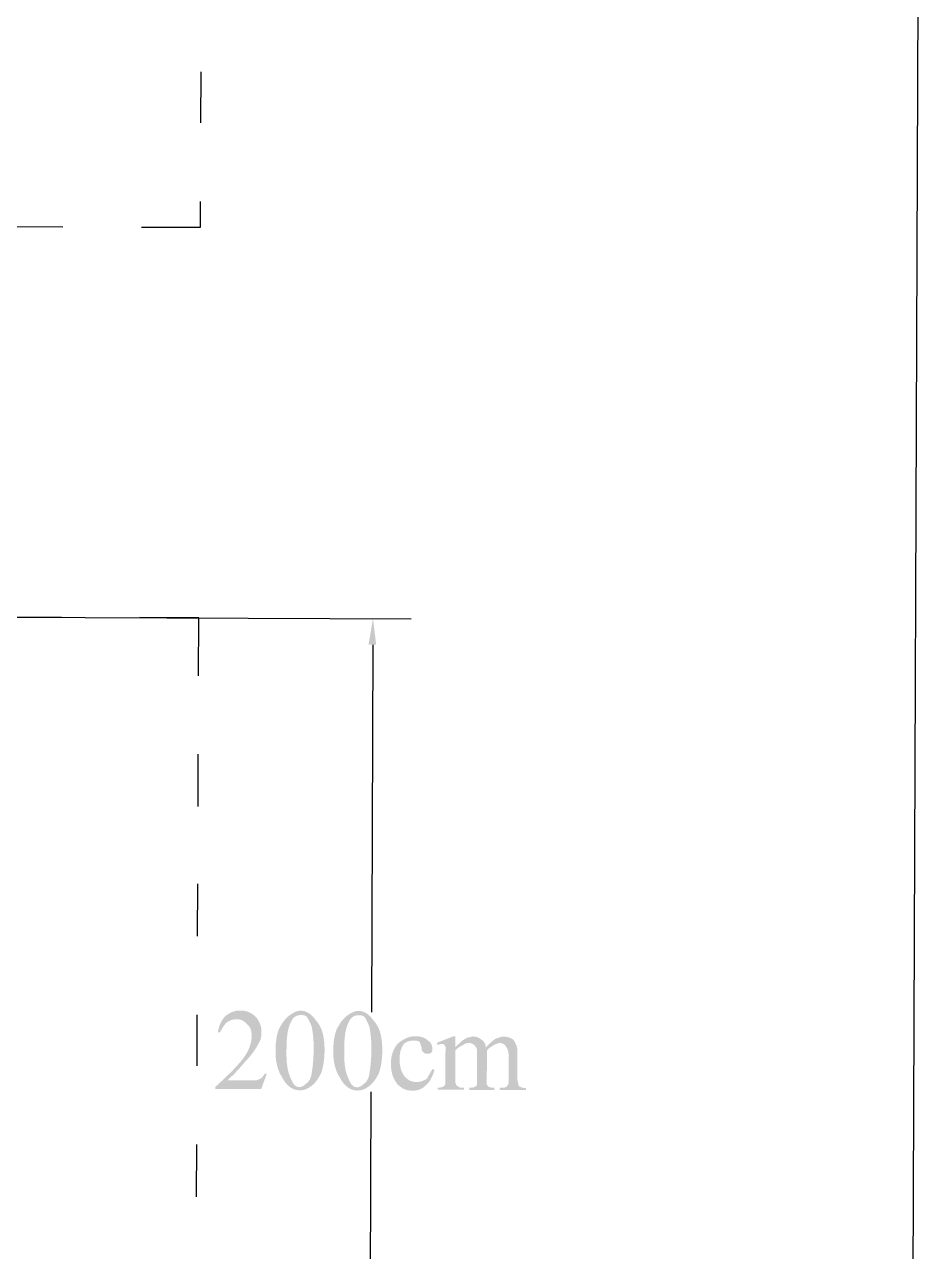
# Model space of a CAD drawing. Header units: millimetres. Extents: x -125 to 146, y -26 to 163.
# Drawn here: x 54.56 to 89.62, y 29.93 to 77.65 of the extents above; entities that cross this region are included whole.
import ezdxf

# ---------------------------------------------------------------- set-up
doc = ezdxf.new("R2010")
doc.units = ezdxf.units.MM
doc.header["$MEASUREMENT"] = 0
doc.layers.get('0').update_dxf_attribs({"color": 255, "linetype": 'CONTINUOUS'})

msp = doc.modelspace()

# ---------------------------------------------------------------- hatches: boundary and pattern name
at = {"true_color": 0x000007}
for points in [[(67.951, 53.531), (68.247, 53.53), (68.124, 54.549)], [(63.989, 36.839), (63.775, 36.245), (61.995, 36.252), (61.995, 36.336), (62.058, 36.394), (62.12, 36.451), (62.181, 36.507), (62.24, 36.562), (62.298, 36.616), (62.354, 36.67), (62.409, 36.722), (62.462, 36.774), (62.514, 36.824), (62.565, 36.874), (62.614, 36.923), (62.661, 36.971), (62.707, 37.018), (62.751, 37.064), (62.794, 37.11), (62.835, 37.154), (62.874, 37.198), (62.912, 37.24), (62.948, 37.282), (62.982, 37.323), (63.015, 37.363), (63.046, 37.402), (63.075, 37.44), (63.102, 37.478), (63.128, 37.515), (63.153, 37.552), (63.176, 37.589), (63.198, 37.625), (63.219, 37.662), (63.239, 37.699), (63.257, 37.735), (63.274, 37.771), (63.29, 37.807), (63.305, 37.842), (63.319, 37.877), (63.332, 37.912), (63.343, 37.946), (63.353, 37.98), (63.363, 38.014), (63.371, 38.046), (63.378, 38.078), (63.385, 38.11), (63.39, 38.141), (63.394, 38.171), (63.397, 38.2), (63.4, 38.229), (63.401, 38.257), (63.402, 38.284), (63.402, 38.31), (63.401, 38.336), (63.4, 38.361), (63.398, 38.386), (63.396, 38.41), (63.394, 38.434), (63.39, 38.457), (63.387, 38.48), (63.382, 38.502), (63.377, 38.523), (63.372, 38.544), (63.366, 38.564), (63.359, 38.584), (63.351, 38.603), (63.343, 38.621), (63.334, 38.638), (63.324, 38.655), (63.314, 38.671), (63.303, 38.686), (63.291, 38.701), (63.278, 38.714), (63.264, 38.727), (63.249, 38.739), (63.234, 38.75), (63.223, 38.766), (63.211, 38.781), (63.199, 38.796), (63.186, 38.81), (63.172, 38.824), (63.157, 38.837), (63.142, 38.85), (63.126, 38.862), (63.11, 38.873), (63.094, 38.884), (63.077, 38.894), (63.06, 38.904), (63.043, 38.913), (63.025, 38.921), (63.008, 38.929), (62.99, 38.936), (62.973, 38.942), (62.955, 38.947), (62.938, 38.952), (62.92, 38.956), (62.903, 38.959), (62.886, 38.961), (62.87, 38.963), (62.854, 38.963), (62.833, 38.963), (62.812, 38.962), (62.792, 38.961), (62.773, 38.96), (62.753, 38.958), (62.734, 38.956), (62.715, 38.953), (62.697, 38.949), (62.679, 38.946), (62.661, 38.942), (62.644, 38.937), (62.626, 38.932), (62.609, 38.927), (62.592, 38.921), (62.575, 38.914), (62.559, 38.908), (62.542, 38.9), (62.526, 38.893), (62.51, 38.885), (62.494, 38.876), (62.478, 38.867), (62.462, 38.858), (62.446, 38.848), (62.43, 38.838), (62.419, 38.827), (62.409, 38.816), (62.398, 38.804), (62.388, 38.792), (62.377, 38.779), (62.366, 38.766), (62.356, 38.753), (62.345, 38.739), (62.334, 38.725), (62.324, 38.71), (62.313, 38.695), (62.302, 38.679), (62.292, 38.663), (62.281, 38.647), (62.271, 38.63), (62.26, 38.612), (62.249, 38.595), (62.239, 38.576), (62.228, 38.558), (62.217, 38.539), (62.207, 38.519), (62.196, 38.499), (62.185, 38.478), (62.175, 38.458), (62.087, 38.458), (62.093, 38.489), (62.099, 38.52), (62.106, 38.551), (62.113, 38.581), (62.121, 38.611), (62.129, 38.64), (62.138, 38.669), (62.147, 38.698), (62.157, 38.725), (62.167, 38.753), (62.179, 38.78), (62.191, 38.807), (62.203, 38.833), (62.216, 38.859), (62.23, 38.884), (62.245, 38.909), (62.26, 38.933), (62.276, 38.957), (62.293, 38.981), (62.31, 39.004), (62.329, 39.026), (62.348, 39.049), (62.368, 39.07), (62.389, 39.092), (62.41, 39.107), (62.431, 39.122), (62.452, 39.137), (62.474, 39.151), (62.495, 39.165), (62.517, 39.178), (62.538, 39.19), (62.56, 39.202), (62.582, 39.214), (62.604, 39.225), (62.626, 39.235), (62.649, 39.244), (62.671, 39.253), (62.694, 39.261), (62.717, 39.269), (62.741, 39.275), (62.764, 39.281), (62.788, 39.287), (62.813, 39.291), (62.837, 39.295), (62.862, 39.298), (62.888, 39.3), (62.914, 39.301), (62.94, 39.301), (62.971, 39.301), (63.002, 39.299), (63.033, 39.297), (63.063, 39.294), (63.093, 39.29), (63.122, 39.285), (63.151, 39.279), (63.18, 39.272), (63.208, 39.265), (63.235, 39.256), (63.262, 39.247), (63.289, 39.237), (63.315, 39.225), (63.341, 39.213), (63.366, 39.201), (63.391, 39.187), (63.415, 39.172), (63.439, 39.157), (63.463, 39.14), (63.486, 39.123), (63.509, 39.105), (63.531, 39.086), (63.553, 39.066), (63.574, 39.045), (63.589, 39.024), (63.605, 39.003), (63.619, 38.981), (63.633, 38.96), (63.647, 38.939), (63.66, 38.917), (63.673, 38.895), (63.685, 38.874), (63.696, 38.852), (63.707, 38.83), (63.717, 38.808), (63.726, 38.785), (63.735, 38.763), (63.743, 38.74), (63.751, 38.717), (63.758, 38.693), (63.764, 38.669), (63.769, 38.645), (63.773, 38.621), (63.777, 38.596), (63.78, 38.571), (63.782, 38.546), (63.783, 38.52), (63.783, 38.494), (63.783, 38.478), (63.783, 38.461), (63.783, 38.444), (63.783, 38.427), (63.782, 38.41), (63.782, 38.392), (63.781, 38.374), (63.78, 38.356), (63.778, 38.338), (63.777, 38.319), (63.775, 38.301), (63.772, 38.282), (63.769, 38.264), (63.766, 38.245), (63.762, 38.227), (63.757, 38.209), (63.752, 38.191), (63.747, 38.173), (63.74, 38.155), (63.733, 38.137), (63.725, 38.12), (63.717, 38.103), (63.707, 38.087), (63.697, 38.071), (63.681, 38.039), (63.664, 38.007), (63.647, 37.975), (63.63, 37.943), (63.611, 37.911), (63.593, 37.879), (63.573, 37.847), (63.554, 37.816), (63.533, 37.784), (63.512, 37.752), (63.491, 37.72), (63.468, 37.688), (63.445, 37.657), (63.422, 37.625), (63.397, 37.593), (63.372, 37.562), (63.347, 37.53), (63.32, 37.498), (63.293, 37.467), (63.265, 37.435), (63.236, 37.403), (63.206, 37.372), (63.176, 37.34), (63.144, 37.308), (63.102, 37.257), (63.061, 37.207), (63.021, 37.16), (62.981, 37.114), (62.943, 37.071), (62.906, 37.03), (62.87, 36.991), (62.835, 36.954), (62.802, 36.918), (62.769, 36.885), (62.738, 36.853), (62.708, 36.823), (62.68, 36.795), (62.653, 36.769), (62.627, 36.744), (62.603, 36.721), (62.58, 36.699), (62.558, 36.679), (62.539, 36.661), (62.52, 36.644), (62.504, 36.629), (62.489, 36.615), (62.476, 36.602), (62.464, 36.591), (63.268, 36.588), (63.284, 36.588), (63.3, 36.588), (63.316, 36.588), (63.332, 36.588), (63.347, 36.588), (63.362, 36.588), (63.377, 36.588), (63.392, 36.588), (63.407, 36.588), (63.421, 36.588), (63.435, 36.588), (63.448, 36.587), (63.461, 36.587), (63.474, 36.587), (63.486, 36.587), (63.497, 36.587), (63.508, 36.587), (63.518, 36.587), (63.528, 36.587), (63.537, 36.587), (63.545, 36.587), (63.552, 36.587), (63.559, 36.587), (63.565, 36.587), (63.575, 36.587), (63.585, 36.588), (63.595, 36.589), (63.604, 36.59), (63.613, 36.592), (63.622, 36.594), (63.63, 36.597), (63.638, 36.599), (63.647, 36.602), (63.655, 36.606), (63.663, 36.609), (63.671, 36.613), (63.679, 36.617), (63.687, 36.621), (63.695, 36.626), (63.703, 36.63), (63.711, 36.635), (63.72, 36.64), (63.728, 36.645), (63.737, 36.65), (63.747, 36.655), (63.756, 36.66), (63.766, 36.666), (63.777, 36.671), (63.782, 36.676), (63.787, 36.682), (63.793, 36.687), (63.798, 36.692), (63.803, 36.698), (63.809, 36.703), (63.814, 36.709), (63.819, 36.715), (63.825, 36.721), (63.83, 36.727), (63.835, 36.733), (63.84, 36.739), (63.846, 36.746), (63.851, 36.753), (63.856, 36.76), (63.862, 36.768), (63.867, 36.776), (63.872, 36.784), (63.878, 36.792), (63.883, 36.801), (63.888, 36.81), (63.894, 36.82), (63.899, 36.829), (63.904, 36.84)], [(70.517, 36.985), (70.506, 36.953), (70.495, 36.922), (70.485, 36.891), (70.474, 36.86), (70.463, 36.831), (70.451, 36.801), (70.44, 36.773), (70.428, 36.745), (70.416, 36.717), (70.404, 36.691), (70.391, 36.664), (70.378, 36.639), (70.364, 36.614), (70.35, 36.59), (70.336, 36.567), (70.321, 36.544), (70.305, 36.522), (70.289, 36.501), (70.272, 36.48), (70.254, 36.461), (70.236, 36.442), (70.217, 36.424), (70.197, 36.407), (70.176, 36.391), (70.155, 36.37), (70.133, 36.351), (70.112, 36.333), (70.091, 36.316), (70.07, 36.301), (70.048, 36.287), (70.027, 36.273), (70.006, 36.261), (69.984, 36.25), (69.963, 36.24), (69.941, 36.231), (69.92, 36.222), (69.899, 36.215), (69.877, 36.208), (69.856, 36.202), (69.835, 36.197), (69.813, 36.193), (69.792, 36.19), (69.771, 36.187), (69.749, 36.184), (69.728, 36.183), (69.707, 36.182), (69.686, 36.181), (69.665, 36.181), (69.633, 36.181), (69.603, 36.183), (69.573, 36.185), (69.544, 36.188), (69.516, 36.192), (69.489, 36.197), (69.462, 36.203), (69.436, 36.21), (69.41, 36.218), (69.385, 36.226), (69.361, 36.235), (69.337, 36.246), (69.313, 36.257), (69.29, 36.269), (69.267, 36.282), (69.245, 36.295), (69.223, 36.31), (69.201, 36.325), (69.179, 36.342), (69.158, 36.359), (69.136, 36.377), (69.115, 36.396), (69.094, 36.416), (69.073, 36.437), (69.052, 36.464), (69.032, 36.491), (69.014, 36.519), (68.996, 36.547), (68.979, 36.576), (68.962, 36.605), (68.947, 36.635), (68.933, 36.666), (68.919, 36.697), (68.906, 36.728), (68.895, 36.761), (68.884, 36.794), (68.874, 36.827), (68.865, 36.861), (68.856, 36.896), (68.849, 36.932), (68.842, 36.969), (68.837, 37.006), (68.832, 37.044), (68.828, 37.082), (68.825, 37.122), (68.823, 37.162), (68.822, 37.203), (68.822, 37.245), (68.822, 37.282), (68.824, 37.318), (68.826, 37.354), (68.829, 37.39), (68.834, 37.425), (68.839, 37.459), (68.844, 37.493), (68.851, 37.527), (68.859, 37.56), (68.867, 37.593), (68.877, 37.626), (68.887, 37.657), (68.898, 37.689), (68.91, 37.72), (68.923, 37.751), (68.937, 37.781), (68.951, 37.81), (68.967, 37.84), (68.983, 37.869), (69.001, 37.897), (69.019, 37.925), (69.038, 37.952), (69.058, 37.979), (69.079, 38.006), (69.105, 38.027), (69.132, 38.047), (69.158, 38.067), (69.185, 38.086), (69.212, 38.105), (69.239, 38.123), (69.265, 38.141), (69.292, 38.157), (69.32, 38.173), (69.347, 38.189), (69.375, 38.203), (69.402, 38.216), (69.43, 38.229), (69.458, 38.241), (69.487, 38.252), (69.515, 38.262), (69.544, 38.27), (69.574, 38.278), (69.603, 38.285), (69.633, 38.29), (69.664, 38.294), (69.694, 38.297), (69.726, 38.299), (69.757, 38.3), (69.784, 38.3), (69.81, 38.299), (69.835, 38.297), (69.86, 38.296), (69.885, 38.293), (69.909, 38.291), (69.933, 38.287), (69.956, 38.283), (69.979, 38.279), (70.002, 38.274), (70.024, 38.268), (70.045, 38.262), (70.066, 38.255), (70.087, 38.247), (70.107, 38.239), (70.126, 38.229), (70.145, 38.22), (70.164, 38.209), (70.182, 38.198), (70.2, 38.185), (70.218, 38.173), (70.235, 38.159), (70.251, 38.144), (70.267, 38.129), (70.283, 38.118), (70.297, 38.106), (70.311, 38.095), (70.324, 38.083), (70.336, 38.07), (70.347, 38.058), (70.357, 38.044), (70.367, 38.031), (70.376, 38.017), (70.384, 38.003), (70.392, 37.989), (70.399, 37.975), (70.405, 37.96), (70.411, 37.945), (70.416, 37.93), (70.42, 37.915), (70.424, 37.899), (70.427, 37.884), (70.43, 37.868), (70.432, 37.853), (70.433, 37.837), (70.434, 37.821), (70.435, 37.805), (70.435, 37.789), (70.435, 37.784), (70.435, 37.779), (70.435, 37.773), (70.435, 37.768), (70.435, 37.763), (70.434, 37.758), (70.434, 37.752), (70.433, 37.747), (70.433, 37.742), (70.432, 37.736), (70.431, 37.731), (70.43, 37.726), (70.428, 37.721), (70.427, 37.715), (70.425, 37.71), (70.422, 37.705), (70.42, 37.699), (70.417, 37.694), (70.414, 37.689), (70.41, 37.684), (70.406, 37.678), (70.402, 37.673), (70.397, 37.668), (70.392, 37.662), (70.387, 37.657), (70.382, 37.653), (70.376, 37.649), (70.371, 37.645), (70.365, 37.641), (70.36, 37.638), (70.354, 37.635), (70.348, 37.633), (70.342, 37.631), (70.336, 37.629), (70.33, 37.627), (70.323, 37.626), (70.317, 37.625), (70.31, 37.624), (70.303, 37.623), (70.295, 37.622), (70.287, 37.622), (70.279, 37.621), (70.271, 37.621), (70.262, 37.621), (70.253, 37.621), (70.243, 37.621), (70.233, 37.621), (70.223, 37.621), (70.213, 37.621), (70.203, 37.622), (70.193, 37.623), (70.184, 37.624), (70.175, 37.626), (70.167, 37.628), (70.159, 37.631), (70.151, 37.634), (70.143, 37.637), (70.136, 37.64), (70.129, 37.644), (70.122, 37.648), (70.116, 37.652), (70.11, 37.656), (70.104, 37.66), (70.098, 37.665), (70.092, 37.67), (70.086, 37.675), (70.081, 37.68), (70.075, 37.685), (70.07, 37.69), (70.064, 37.695), (70.059, 37.701), (70.054, 37.706), (70.049, 37.711), (70.044, 37.717), (70.04, 37.722), (70.036, 37.727), (70.033, 37.733), (70.03, 37.739), (70.027, 37.744), (70.024, 37.75), (70.022, 37.756), (70.02, 37.762), (70.019, 37.768), (70.017, 37.775), (70.016, 37.782), (70.015, 37.789), (70.014, 37.796), (70.013, 37.803), (70.013, 37.811), (70.013, 37.819), (70.012, 37.828), (70.012, 37.837), (70.012, 37.846), (70.012, 37.855), (70.012, 37.865), (70.012, 37.876), (70.007, 37.886), (70.002, 37.897), (69.998, 37.907), (69.994, 37.918), (69.991, 37.928), (69.987, 37.938), (69.984, 37.949), (69.981, 37.959), (69.978, 37.969), (69.975, 37.978), (69.973, 37.988), (69.97, 37.997), (69.967, 38.007), (69.964, 38.015), (69.962, 38.024), (69.959, 38.033), (69.956, 38.041), (69.952, 38.048), (69.949, 38.056), (69.945, 38.063), (69.941, 38.07), (69.936, 38.076), (69.931, 38.082), (69.926, 38.088), (69.915, 38.093), (69.905, 38.097), (69.896, 38.102), (69.887, 38.106), (69.878, 38.109), (69.869, 38.112), (69.86, 38.115), (69.852, 38.118), (69.844, 38.12), (69.836, 38.122), (69.828, 38.124), (69.82, 38.125), (69.812, 38.126), (69.804, 38.127), (69.796, 38.128), (69.788, 38.129), (69.78, 38.129), (69.771, 38.13), (69.762, 38.13), (69.753, 38.13), (69.744, 38.13), (69.734, 38.131), (69.724, 38.131), (69.714, 38.131), (69.693, 38.131), (69.673, 38.13), (69.653, 38.129), (69.633, 38.127), (69.614, 38.126), (69.595, 38.123), (69.577, 38.12), (69.559, 38.117), (69.541, 38.113), (69.524, 38.109), (69.508, 38.105), (69.492, 38.1), (69.476, 38.094), (69.461, 38.088), (69.446, 38.082), (69.432, 38.075), (69.418, 38.068), (69.404, 38.06), (69.391, 38.052), (69.379, 38.044), (69.367, 38.035), (69.355, 38.025), (69.344, 38.015), (69.333, 38.005), (69.317, 37.984), (69.302, 37.963), (69.289, 37.942), (69.276, 37.92), (69.264, 37.899), (69.252, 37.877), (69.242, 37.855), (69.232, 37.833), (69.223, 37.811), (69.214, 37.788), (69.206, 37.765), (69.199, 37.741), (69.193, 37.717), (69.187, 37.692), (69.182, 37.667), (69.178, 37.642), (69.174, 37.616), (69.17, 37.589), (69.168, 37.561), (69.165, 37.533), (69.164, 37.504), (69.162, 37.475), (69.161, 37.444), (69.161, 37.413), (69.161, 37.381), (69.162, 37.35), (69.163, 37.32), (69.164, 37.29), (69.166, 37.26), (69.169, 37.23), (69.172, 37.201), (69.176, 37.173), (69.18, 37.145), (69.185, 37.117), (69.191, 37.09), (69.197, 37.063), (69.204, 37.037), (69.211, 37.011), (69.22, 36.986), (69.228, 36.96), (69.238, 36.936), (69.249, 36.912), (69.26, 36.888), (69.272, 36.864), (69.285, 36.841), (69.298, 36.819), (69.313, 36.797), (69.328, 36.775), (69.344, 36.754), (69.361, 36.734), (69.377, 36.715), (69.395, 36.697), (69.412, 36.68), (69.43, 36.663), (69.449, 36.648), (69.467, 36.633), (69.486, 36.619), (69.505, 36.607), (69.525, 36.595), (69.544, 36.583), (69.564, 36.573), (69.584, 36.564), (69.605, 36.555), (69.625, 36.548), (69.646, 36.541), (69.667, 36.535), (69.687, 36.53), (69.708, 36.526), (69.729, 36.523), (69.751, 36.521), (69.772, 36.52), (69.793, 36.519), (69.814, 36.519), (69.835, 36.52), (69.855, 36.521), (69.875, 36.522), (69.895, 36.524), (69.914, 36.527), (69.933, 36.529), (69.952, 36.533), (69.97, 36.536), (69.988, 36.54), (70.005, 36.545), (70.023, 36.55), (70.04, 36.555), (70.057, 36.561), (70.074, 36.568), (70.09, 36.574), (70.107, 36.582), (70.123, 36.589), (70.139, 36.597), (70.155, 36.606), (70.171, 36.615), (70.187, 36.624), (70.203, 36.634), (70.219, 36.644), (70.225, 36.655), (70.231, 36.666), (70.237, 36.678), (70.244, 36.69), (70.251, 36.703), (70.259, 36.716), (70.266, 36.729), (70.275, 36.743), (70.283, 36.757), (70.292, 36.772), (70.301, 36.788), (70.31, 36.803), (70.319, 36.819), (70.329, 36.836), (70.339, 36.853), (70.349, 36.871), (70.359, 36.889), (70.369, 36.907), (70.379, 36.926), (70.39, 36.945), (70.4, 36.965), (70.411, 36.985), (70.422, 37.006), (70.432, 37.027)], [(71.327, 37.871), (71.343, 37.886), (71.359, 37.901), (71.374, 37.916), (71.388, 37.93), (71.403, 37.944), (71.416, 37.958), (71.43, 37.971), (71.442, 37.983), (71.455, 37.995), (71.466, 38.007), (71.478, 38.018), (71.489, 38.029), (71.499, 38.039), (71.509, 38.049), (71.519, 38.059), (71.528, 38.068), (71.537, 38.076), (71.545, 38.084), (71.553, 38.092), (71.56, 38.099), (71.567, 38.106), (71.573, 38.112), (71.579, 38.118), (71.585, 38.124), (71.595, 38.129), (71.605, 38.134), (71.615, 38.14), (71.624, 38.145), (71.633, 38.15), (71.642, 38.155), (71.65, 38.161), (71.659, 38.166), (71.667, 38.171), (71.675, 38.176), (71.683, 38.182), (71.691, 38.187), (71.699, 38.192), (71.707, 38.197), (71.715, 38.203), (71.723, 38.208), (71.731, 38.213), (71.74, 38.218), (71.749, 38.224), (71.758, 38.229), (71.767, 38.234), (71.776, 38.239), (71.786, 38.245), (71.797, 38.25), (71.807, 38.25), (71.818, 38.251), (71.829, 38.252), (71.839, 38.253), (71.849, 38.255), (71.86, 38.256), (71.87, 38.258), (71.88, 38.261), (71.89, 38.263), (71.9, 38.266), (71.909, 38.268), (71.919, 38.271), (71.928, 38.273), (71.937, 38.276), (71.945, 38.278), (71.954, 38.281), (71.962, 38.283), (71.97, 38.285), (71.977, 38.287), (71.984, 38.288), (71.991, 38.29), (71.997, 38.291), (72.003, 38.291), (72.009, 38.292), (72.025, 38.291), (72.04, 38.291), (72.056, 38.289), (72.072, 38.288), (72.088, 38.286), (72.103, 38.283), (72.119, 38.28), (72.134, 38.277), (72.149, 38.273), (72.164, 38.269), (72.179, 38.264), (72.194, 38.259), (72.208, 38.254), (72.222, 38.248), (72.236, 38.241), (72.25, 38.234), (72.263, 38.227), (72.276, 38.219), (72.289, 38.211), (72.301, 38.202), (72.313, 38.193), (72.325, 38.184), (72.336, 38.174), (72.347, 38.163), (72.357, 38.157), (72.368, 38.151), (72.378, 38.143), (72.389, 38.135), (72.399, 38.126), (72.409, 38.117), (72.419, 38.106), (72.428, 38.096), (72.437, 38.084), (72.446, 38.072), (72.455, 38.059), (72.463, 38.046), (72.471, 38.033), (72.478, 38.019), (72.484, 38.005), (72.49, 37.99), (72.496, 37.975), (72.501, 37.96), (72.505, 37.945), (72.509, 37.929), (72.511, 37.914), (72.514, 37.898), (72.515, 37.882), (72.515, 37.866), (72.536, 37.887), (72.557, 37.908), (72.577, 37.928), (72.597, 37.947), (72.616, 37.966), (72.635, 37.984), (72.653, 38.002), (72.671, 38.019), (72.688, 38.036), (72.705, 38.052), (72.722, 38.068), (72.738, 38.082), (72.754, 38.097), (72.769, 38.11), (72.784, 38.123), (72.798, 38.135), (72.812, 38.146), (72.826, 38.157), (72.839, 38.167), (72.851, 38.176), (72.864, 38.184), (72.875, 38.191), (72.887, 38.198), (72.897, 38.204), (72.913, 38.209), (72.928, 38.214), (72.943, 38.219), (72.958, 38.224), (72.972, 38.229), (72.986, 38.234), (73, 38.239), (73.014, 38.244), (73.027, 38.248), (73.04, 38.253), (73.054, 38.257), (73.067, 38.261), (73.08, 38.265), (73.093, 38.269), (73.107, 38.272), (73.12, 38.275), (73.134, 38.278), (73.148, 38.28), (73.162, 38.282), (73.176, 38.284), (73.191, 38.285), (73.205, 38.286), (73.221, 38.287), (73.236, 38.287), (73.247, 38.287), (73.258, 38.286), (73.27, 38.285), (73.282, 38.283), (73.294, 38.282), (73.306, 38.279), (73.319, 38.277), (73.332, 38.274), (73.345, 38.271), (73.358, 38.268), (73.371, 38.264), (73.384, 38.26), (73.398, 38.256), (73.411, 38.252), (73.424, 38.247), (73.437, 38.242), (73.45, 38.238), (73.462, 38.233), (73.475, 38.227), (73.487, 38.222), (73.499, 38.217), (73.51, 38.212), (73.522, 38.207), (73.532, 38.201), (73.543, 38.195), (73.553, 38.189), (73.562, 38.182), (73.571, 38.173), (73.58, 38.165), (73.589, 38.155), (73.597, 38.145), (73.605, 38.135), (73.613, 38.124), (73.62, 38.113), (73.627, 38.102), (73.634, 38.09), (73.64, 38.078), (73.647, 38.065), (73.653, 38.053), (73.659, 38.041), (73.665, 38.028), (73.671, 38.016), (73.676, 38.004), (73.682, 37.992), (73.687, 37.98), (73.693, 37.969), (73.698, 37.957), (73.703, 37.947), (73.708, 37.936), (73.713, 37.924), (73.717, 37.911), (73.721, 37.897), (73.724, 37.883), (73.728, 37.868), (73.73, 37.852), (73.733, 37.836), (73.735, 37.819), (73.737, 37.802), (73.738, 37.784), (73.74, 37.765), (73.741, 37.746), (73.742, 37.727), (73.743, 37.707), (73.743, 37.687), (73.744, 37.667), (73.744, 37.647), (73.744, 37.626), (73.744, 37.605), (73.744, 37.584), (73.744, 37.563), (73.744, 37.542), (73.744, 37.52), (73.741, 36.674), (73.741, 36.658), (73.742, 36.643), (73.743, 36.628), (73.744, 36.614), (73.745, 36.6), (73.747, 36.586), (73.749, 36.573), (73.752, 36.561), (73.754, 36.549), (73.756, 36.537), (73.759, 36.526), (73.762, 36.515), (73.764, 36.505), (73.767, 36.495), (73.769, 36.485), (73.772, 36.476), (73.774, 36.468), (73.776, 36.459), (73.778, 36.452), (73.779, 36.444), (73.781, 36.437), (73.782, 36.431), (73.782, 36.425), (73.782, 36.42), (73.783, 36.414), (73.783, 36.409), (73.784, 36.404), (73.786, 36.399), (73.787, 36.394), (73.79, 36.389), (73.792, 36.384), (73.795, 36.379), (73.798, 36.374), (73.801, 36.37), (73.805, 36.365), (73.809, 36.361), (73.813, 36.357), (73.817, 36.354), (73.821, 36.35), (73.826, 36.347), (73.831, 36.345), (73.836, 36.342), (73.841, 36.34), (73.846, 36.338), (73.851, 36.337), (73.856, 36.336), (73.861, 36.335), (73.867, 36.335), (73.872, 36.33), (73.877, 36.325), (73.883, 36.321), (73.888, 36.317), (73.894, 36.313), (73.9, 36.31), (73.906, 36.307), (73.912, 36.305), (73.919, 36.302), (73.926, 36.3), (73.933, 36.299), (73.941, 36.297), (73.949, 36.296), (73.958, 36.295), (73.967, 36.294), (73.976, 36.293), (73.987, 36.293), (73.998, 36.292), (74.009, 36.292), (74.021, 36.292), (74.034, 36.292), (74.048, 36.292), (74.063, 36.292), (74.078, 36.292), (74.078, 36.207), (73.059, 36.211), (73.06, 36.295), (73.102, 36.295), (73.113, 36.295), (73.123, 36.295), (73.134, 36.295), (73.144, 36.295), (73.155, 36.295), (73.165, 36.296), (73.175, 36.296), (73.185, 36.296), (73.195, 36.297), (73.205, 36.298), (73.214, 36.299), (73.224, 36.3), (73.233, 36.301), (73.242, 36.303), (73.25, 36.305), (73.259, 36.307), (73.267, 36.31), (73.275, 36.312), (73.282, 36.315), (73.289, 36.319), (73.296, 36.323), (73.302, 36.327), (73.308, 36.332), (73.314, 36.337), (73.319, 36.342), (73.324, 36.346), (73.328, 36.351), (73.332, 36.355), (73.336, 36.359), (73.339, 36.362), (73.342, 36.366), (73.345, 36.37), (73.348, 36.373), (73.351, 36.377), (73.354, 36.38), (73.356, 36.384), (73.359, 36.388), (73.362, 36.393), (73.364, 36.397), (73.367, 36.402), (73.37, 36.408), (73.374, 36.414), (73.377, 36.42), (73.381, 36.428), (73.385, 36.435), (73.389, 36.444), (73.394, 36.453), (73.399, 36.463), (73.399, 36.464), (73.399, 36.465), (73.399, 36.467), (73.399, 36.47), (73.399, 36.474), (73.399, 36.479), (73.399, 36.484), (73.399, 36.49), (73.399, 36.497), (73.399, 36.504), (73.399, 36.513), (73.399, 36.522), (73.399, 36.531), (73.399, 36.541), (73.399, 36.552), (73.399, 36.564), (73.399, 36.576), (73.399, 36.588), (73.399, 36.602), (73.399, 36.615), (73.4, 36.629), (73.4, 36.644), (73.4, 36.659), (73.4, 36.675), (73.403, 37.522), (73.403, 37.543), (73.402, 37.563), (73.401, 37.583), (73.4, 37.603), (73.398, 37.622), (73.396, 37.641), (73.394, 37.659), (73.391, 37.676), (73.388, 37.693), (73.385, 37.709), (73.381, 37.725), (73.377, 37.74), (73.373, 37.754), (73.369, 37.768), (73.365, 37.781), (73.36, 37.794), (73.355, 37.805), (73.35, 37.816), (73.345, 37.826), (73.34, 37.835), (73.335, 37.843), (73.33, 37.851), (73.325, 37.858), (73.319, 37.863), (73.314, 37.874), (73.308, 37.884), (73.302, 37.895), (73.295, 37.905), (73.288, 37.916), (73.28, 37.926), (73.272, 37.935), (73.263, 37.945), (73.254, 37.954), (73.245, 37.963), (73.235, 37.972), (73.225, 37.98), (73.214, 37.988), (73.203, 37.995), (73.191, 38.002), (73.179, 38.008), (73.166, 38.014), (73.153, 38.019), (73.14, 38.023), (73.126, 38.027), (73.112, 38.03), (73.097, 38.032), (73.082, 38.033), (73.066, 38.034), (73.055, 38.033), (73.045, 38.033), (73.034, 38.032), (73.024, 38.03), (73.013, 38.029), (73.003, 38.027), (72.992, 38.024), (72.981, 38.021), (72.971, 38.018), (72.96, 38.015), (72.95, 38.011), (72.939, 38.008), (72.928, 38.004), (72.918, 37.999), (72.907, 37.995), (72.897, 37.99), (72.886, 37.986), (72.875, 37.981), (72.865, 37.976), (72.854, 37.971), (72.844, 37.966), (72.833, 37.96), (72.822, 37.955), (72.812, 37.95), (72.806, 37.945), (72.799, 37.939), (72.792, 37.934), (72.784, 37.928), (72.775, 37.923), (72.766, 37.917), (72.756, 37.911), (72.746, 37.905), (72.735, 37.898), (72.724, 37.891), (72.712, 37.884), (72.7, 37.876), (72.688, 37.868), (72.676, 37.859), (72.664, 37.85), (72.651, 37.841), (72.639, 37.83), (72.627, 37.82), (72.615, 37.808), (72.602, 37.796), (72.591, 37.783), (72.579, 37.769), (72.568, 37.755), (72.557, 37.739), (72.556, 37.61), (72.553, 36.678), (72.553, 36.657), (72.553, 36.638), (72.553, 36.619), (72.553, 36.601), (72.553, 36.583), (72.553, 36.567), (72.553, 36.552), (72.553, 36.537), (72.552, 36.523), (72.552, 36.511), (72.552, 36.499), (72.552, 36.488), (72.552, 36.478), (72.552, 36.468), (72.552, 36.46), (72.552, 36.452), (72.552, 36.446), (72.552, 36.44), (72.552, 36.435), (72.552, 36.431), (72.552, 36.428), (72.552, 36.426), (72.552, 36.425), (72.552, 36.424), (72.557, 36.419), (72.562, 36.414), (72.566, 36.408), (72.57, 36.403), (72.574, 36.398), (72.577, 36.393), (72.58, 36.388), (72.583, 36.383), (72.586, 36.379), (72.589, 36.374), (72.592, 36.37), (72.594, 36.366), (72.597, 36.362), (72.6, 36.358), (72.602, 36.355), (72.605, 36.352), (72.608, 36.349), (72.611, 36.347), (72.615, 36.344), (72.618, 36.343), (72.622, 36.341), (72.627, 36.34), (72.631, 36.339), (72.636, 36.339), (72.642, 36.334), (72.648, 36.329), (72.654, 36.325), (72.661, 36.321), (72.668, 36.318), (72.675, 36.315), (72.683, 36.312), (72.691, 36.309), (72.7, 36.307), (72.708, 36.305), (72.717, 36.303), (72.726, 36.302), (72.736, 36.301), (72.745, 36.3), (72.755, 36.299), (72.765, 36.298), (72.775, 36.297), (72.785, 36.297), (72.795, 36.297), (72.806, 36.296), (72.816, 36.296), (72.827, 36.296), (72.837, 36.296), (72.848, 36.296), (72.848, 36.211), (71.874, 36.215), (71.874, 36.3), (71.885, 36.3), (71.895, 36.3), (71.906, 36.3), (71.916, 36.3), (71.927, 36.3), (71.937, 36.3), (71.947, 36.3), (71.957, 36.301), (71.967, 36.302), (71.977, 36.302), (71.987, 36.303), (71.996, 36.305), (72.005, 36.306), (72.014, 36.308), (72.023, 36.309), (72.031, 36.312), (72.039, 36.314), (72.047, 36.317), (72.054, 36.32), (72.062, 36.323), (72.068, 36.327), (72.075, 36.332), (72.081, 36.336), (72.086, 36.341), (72.091, 36.341), (72.097, 36.342), (72.102, 36.343), (72.107, 36.345), (72.112, 36.347), (72.117, 36.349), (72.122, 36.352), (72.127, 36.355), (72.132, 36.359), (72.136, 36.363), (72.14, 36.368), (72.144, 36.373), (72.148, 36.378), (72.152, 36.384), (72.155, 36.391), (72.158, 36.397), (72.161, 36.405), (72.164, 36.412), (72.166, 36.421), (72.168, 36.429), (72.169, 36.438), (72.17, 36.448), (72.171, 36.458), (72.171, 36.468), (72.171, 36.468), (72.171, 36.47), (72.171, 36.472), (72.171, 36.475), (72.171, 36.479), (72.171, 36.483), (72.171, 36.488), (72.171, 36.495), (72.171, 36.501), (72.171, 36.509), (72.171, 36.517), (72.171, 36.526), (72.172, 36.536), (72.172, 36.546), (72.172, 36.557), (72.172, 36.568), (72.172, 36.58), (72.172, 36.593), (72.172, 36.606), (72.172, 36.62), (72.172, 36.634), (72.172, 36.649), (72.172, 36.664), (72.172, 36.68), (72.175, 37.526), (72.175, 37.547), (72.175, 37.568), (72.175, 37.588), (72.175, 37.607), (72.175, 37.626), (72.175, 37.645), (72.175, 37.663), (72.174, 37.681), (72.174, 37.697), (72.173, 37.714), (72.172, 37.729), (72.171, 37.745), (72.169, 37.759), (72.168, 37.773), (72.166, 37.786), (72.164, 37.798), (72.161, 37.809), (72.158, 37.82), (72.155, 37.83), (72.152, 37.839), (72.148, 37.848), (72.144, 37.855), (72.139, 37.862), (72.134, 37.868), (72.124, 37.883), (72.113, 37.898), (72.102, 37.912), (72.092, 37.925), (72.081, 37.937), (72.07, 37.948), (72.059, 37.959), (72.048, 37.968), (72.037, 37.977), (72.026, 37.986), (72.014, 37.993), (72.002, 38), (71.99, 38.007), (71.978, 38.013), (71.966, 38.018), (71.953, 38.022), (71.94, 38.026), (71.926, 38.029), (71.913, 38.032), (71.899, 38.034), (71.884, 38.036), (71.869, 38.037), (71.854, 38.038), (71.838, 38.038), (71.828, 38.038), (71.817, 38.037), (71.807, 38.036), (71.796, 38.035), (71.786, 38.033), (71.776, 38.031), (71.765, 38.029), (71.755, 38.026), (71.745, 38.023), (71.736, 38.02), (71.726, 38.016), (71.717, 38.012), (71.707, 38.008), (71.699, 38.004), (71.69, 37.999), (71.681, 37.995), (71.673, 37.99), (71.666, 37.985), (71.658, 37.98), (71.651, 37.975), (71.644, 37.97), (71.638, 37.965), (71.632, 37.96), (71.626, 37.954), (71.611, 37.949), (71.595, 37.943), (71.581, 37.937), (71.566, 37.93), (71.552, 37.923), (71.538, 37.916), (71.524, 37.908), (71.511, 37.9), (71.498, 37.891), (71.485, 37.883), (71.473, 37.874), (71.461, 37.865), (71.449, 37.856), (71.437, 37.846), (71.425, 37.836), (71.414, 37.826), (71.403, 37.816), (71.391, 37.806), (71.38, 37.796), (71.37, 37.786), (71.359, 37.775), (71.348, 37.765), (71.337, 37.754), (71.327, 37.744), (71.323, 36.683), (71.323, 36.667), (71.323, 36.652), (71.323, 36.637), (71.323, 36.623), (71.323, 36.609), (71.323, 36.595), (71.323, 36.582), (71.324, 36.57), (71.325, 36.558), (71.325, 36.546), (71.326, 36.535), (71.327, 36.524), (71.329, 36.514), (71.33, 36.504), (71.332, 36.494), (71.335, 36.485), (71.337, 36.477), (71.34, 36.468), (71.343, 36.461), (71.346, 36.453), (71.35, 36.446), (71.354, 36.44), (71.359, 36.434), (71.364, 36.429), (71.364, 36.423), (71.365, 36.418), (71.366, 36.413), (71.367, 36.408), (71.369, 36.402), (71.371, 36.397), (71.374, 36.393), (71.377, 36.388), (71.38, 36.383), (71.383, 36.379), (71.387, 36.374), (71.391, 36.37), (71.395, 36.366), (71.399, 36.363), (71.404, 36.359), (71.409, 36.356), (71.413, 36.353), (71.419, 36.351), (71.424, 36.349), (71.429, 36.347), (71.434, 36.346), (71.44, 36.344), (71.446, 36.344), (71.451, 36.344), (71.452, 36.339), (71.453, 36.334), (71.455, 36.33), (71.458, 36.326), (71.462, 36.322), (71.466, 36.319), (71.472, 36.316), (71.478, 36.314), (71.485, 36.311), (71.492, 36.309), (71.5, 36.308), (71.509, 36.306), (71.519, 36.305), (71.529, 36.304), (71.54, 36.303), (71.551, 36.302), (71.563, 36.302), (71.576, 36.301), (71.589, 36.301), (71.603, 36.301), (71.617, 36.301), (71.632, 36.301), (71.647, 36.301), (71.663, 36.3), (71.662, 36.216), (70.644, 36.22), (70.644, 36.304), (70.655, 36.304), (70.665, 36.304), (70.676, 36.304), (70.686, 36.304), (70.697, 36.304), (70.707, 36.305), (70.717, 36.305), (70.727, 36.305), (70.737, 36.306), (70.747, 36.307), (70.756, 36.308), (70.766, 36.309), (70.775, 36.31), (70.784, 36.312), (70.792, 36.314), (70.801, 36.316), (70.809, 36.319), (70.817, 36.321), (70.824, 36.325), (70.831, 36.328), (70.838, 36.332), (70.844, 36.336), (70.85, 36.341), (70.856, 36.346), (70.861, 36.346), (70.866, 36.347), (70.87, 36.348), (70.874, 36.349), (70.878, 36.351), (70.881, 36.353), (70.884, 36.355), (70.887, 36.358), (70.89, 36.361), (70.893, 36.365), (70.896, 36.368), (70.898, 36.372), (70.901, 36.376), (70.904, 36.38), (70.906, 36.385), (70.909, 36.389), (70.912, 36.394), (70.916, 36.399), (70.919, 36.404), (70.923, 36.409), (70.927, 36.414), (70.931, 36.42), (70.936, 36.425), (70.941, 36.43), (70.941, 36.436), (70.941, 36.442), (70.941, 36.448), (70.941, 36.455), (70.941, 36.462), (70.941, 36.47), (70.941, 36.478), (70.941, 36.487), (70.941, 36.496), (70.941, 36.505), (70.941, 36.515), (70.941, 36.525), (70.941, 36.536), (70.941, 36.547), (70.941, 36.559), (70.941, 36.571), (70.941, 36.584), (70.941, 36.597), (70.941, 36.61), (70.942, 36.624), (70.942, 36.638), (70.942, 36.653), (70.942, 36.668), (70.942, 36.684), (70.945, 37.446), (70.945, 37.472), (70.945, 37.497), (70.945, 37.522), (70.945, 37.545), (70.945, 37.568), (70.945, 37.59), (70.945, 37.611), (70.945, 37.632), (70.945, 37.652), (70.945, 37.671), (70.945, 37.689), (70.946, 37.707), (70.946, 37.724), (70.946, 37.74), (70.946, 37.756), (70.946, 37.771), (70.946, 37.786), (70.946, 37.8), (70.946, 37.813), (70.946, 37.826), (70.946, 37.838), (70.946, 37.85), (70.946, 37.861), (70.946, 37.872), (70.946, 37.877), (70.945, 37.883), (70.944, 37.888), (70.943, 37.893), (70.941, 37.898), (70.94, 37.903), (70.938, 37.908), (70.935, 37.913), (70.933, 37.918), (70.93, 37.922), (70.928, 37.926), (70.925, 37.93), (70.923, 37.934), (70.92, 37.938), (70.917, 37.941), (70.915, 37.944), (70.913, 37.947), (70.911, 37.95), (70.909, 37.952), (70.907, 37.954), (70.906, 37.955), (70.905, 37.956), (70.904, 37.957), (70.904, 37.957), (70.899, 37.962), (70.894, 37.967), (70.89, 37.971), (70.886, 37.975), (70.882, 37.978), (70.879, 37.981), (70.876, 37.984), (70.873, 37.987), (70.87, 37.989), (70.867, 37.991), (70.865, 37.993), (70.862, 37.994), (70.859, 37.995), (70.857, 37.996), (70.854, 37.997), (70.851, 37.998), (70.848, 37.998), (70.845, 37.999), (70.841, 37.999), (70.838, 37.999), (70.834, 37.999), (70.829, 38), (70.825, 38), (70.82, 38), (70.814, 38), (70.809, 38), (70.804, 38), (70.798, 37.999), (70.793, 37.999), (70.787, 37.999), (70.782, 37.999), (70.776, 37.998), (70.77, 37.998), (70.764, 37.997), (70.757, 37.996), (70.751, 37.995), (70.744, 37.993), (70.737, 37.991), (70.73, 37.99), (70.722, 37.987), (70.715, 37.985), (70.706, 37.982), (70.698, 37.979), (70.689, 37.976), (70.68, 37.972), (70.67, 37.968), (70.661, 37.963), (70.65, 37.958), (70.608, 38.043), (71.244, 38.294), (71.329, 38.294)]]:
    msp.add_hatch(color=7, dxfattribs=at).paths.add_polyline_path(points)
h = msp.add_hatch(color=7, dxfattribs=at)
h.paths.add_polyline_path([(64.331, 37.727), (64.331, 37.77), (64.332, 37.812), (64.333, 37.853), (64.335, 37.894), (64.337, 37.934), (64.34, 37.974), (64.343, 38.013), (64.346, 38.052), (64.35, 38.09), (64.355, 38.127), (64.36, 38.164), (64.365, 38.2), (64.371, 38.236), (64.377, 38.271), (64.383, 38.305), (64.39, 38.338), (64.398, 38.37), (64.406, 38.402), (64.414, 38.433), (64.423, 38.463), (64.433, 38.493), (64.443, 38.521), (64.453, 38.549), (64.464, 38.576), (64.48, 38.607), (64.496, 38.638), (64.512, 38.667), (64.528, 38.696), (64.544, 38.724), (64.56, 38.751), (64.577, 38.777), (64.593, 38.803), (64.61, 38.828), (64.627, 38.852), (64.644, 38.875), (64.661, 38.898), (64.678, 38.92), (64.696, 38.942), (64.714, 38.962), (64.732, 38.983), (64.75, 39.002), (64.769, 39.021), (64.788, 39.04), (64.808, 39.058), (64.827, 39.075), (64.848, 39.092), (64.868, 39.109), (64.889, 39.125), (64.905, 39.135), (64.921, 39.146), (64.937, 39.156), (64.953, 39.167), (64.969, 39.177), (64.985, 39.187), (65.002, 39.196), (65.018, 39.206), (65.035, 39.215), (65.051, 39.224), (65.068, 39.232), (65.085, 39.241), (65.103, 39.248), (65.12, 39.255), (65.138, 39.262), (65.156, 39.268), (65.175, 39.274), (65.193, 39.278), (65.212, 39.283), (65.232, 39.286), (65.251, 39.289), (65.272, 39.291), (65.292, 39.292), (65.313, 39.293), (65.34, 39.292), (65.366, 39.29), (65.392, 39.286), (65.419, 39.282), (65.445, 39.276), (65.471, 39.268), (65.497, 39.259), (65.523, 39.249), (65.549, 39.238), (65.574, 39.225), (65.6, 39.211), (65.625, 39.196), (65.65, 39.18), (65.675, 39.162), (65.699, 39.142), (65.723, 39.122), (65.747, 39.1), (65.771, 39.077), (65.794, 39.052), (65.817, 39.026), (65.839, 38.999), (65.861, 38.97), (65.883, 38.941), (65.904, 38.909), (65.935, 38.877), (65.964, 38.842), (65.991, 38.806), (66.017, 38.768), (66.041, 38.729), (66.064, 38.688), (66.084, 38.646), (66.104, 38.603), (66.122, 38.558), (66.138, 38.512), (66.153, 38.464), (66.167, 38.416), (66.179, 38.366), (66.191, 38.316), (66.2, 38.264), (66.209, 38.211), (66.217, 38.158), (66.223, 38.103), (66.228, 38.048), (66.232, 37.992), (66.235, 37.936), (66.237, 37.879), (66.239, 37.821), (66.239, 37.763), (66.238, 37.72), (66.238, 37.679), (66.236, 37.637), (66.235, 37.597), (66.232, 37.556), (66.23, 37.516), (66.227, 37.477), (66.223, 37.438), (66.22, 37.399), (66.215, 37.361), (66.21, 37.324), (66.205, 37.286), (66.2, 37.25), (66.194, 37.213), (66.187, 37.177), (66.18, 37.142), (66.173, 37.107), (66.165, 37.072), (66.156, 37.038), (66.148, 37.004), (66.139, 36.971), (66.129, 36.938), (66.119, 36.906), (66.108, 36.874), (66.092, 36.843), (66.076, 36.812), (66.061, 36.783), (66.045, 36.754), (66.029, 36.727), (66.013, 36.7), (65.997, 36.674), (65.981, 36.649), (65.965, 36.624), (65.949, 36.601), (65.933, 36.579), (65.917, 36.557), (65.901, 36.537), (65.885, 36.517), (65.869, 36.498), (65.853, 36.48), (65.837, 36.463), (65.821, 36.446), (65.805, 36.431), (65.789, 36.417), (65.773, 36.403), (65.757, 36.39), (65.742, 36.378), (65.726, 36.367), (65.705, 36.352), (65.684, 36.337), (65.664, 36.323), (65.644, 36.31), (65.624, 36.298), (65.605, 36.286), (65.586, 36.276), (65.567, 36.266), (65.548, 36.257), (65.529, 36.248), (65.511, 36.241), (65.492, 36.234), (65.474, 36.227), (65.455, 36.222), (65.436, 36.217), (65.418, 36.212), (65.399, 36.209), (65.38, 36.205), (65.36, 36.203), (65.341, 36.201), (65.321, 36.199), (65.301, 36.198), (65.28, 36.197), (65.259, 36.197), (65.228, 36.198), (65.196, 36.201), (65.164, 36.206), (65.133, 36.212), (65.101, 36.22), (65.07, 36.23), (65.039, 36.242), (65.009, 36.255), (64.978, 36.27), (64.948, 36.287), (64.919, 36.306), (64.889, 36.327), (64.861, 36.349), (64.832, 36.373), (64.804, 36.399), (64.777, 36.427), (64.751, 36.456), (64.725, 36.487), (64.699, 36.52), (64.675, 36.555), (64.651, 36.591), (64.628, 36.629), (64.605, 36.669), (64.584, 36.71), (64.563, 36.743), (64.543, 36.776), (64.525, 36.81), (64.507, 36.845), (64.489, 36.88), (64.473, 36.917), (64.458, 36.955), (64.443, 36.993), (64.429, 37.032), (64.417, 37.073), (64.405, 37.114), (64.394, 37.155), (64.384, 37.198), (64.374, 37.242), (64.366, 37.287), (64.358, 37.332), (64.352, 37.378), (64.346, 37.426), (64.341, 37.474), (64.337, 37.523), (64.334, 37.572), (64.332, 37.623), (64.331, 37.675)])
h.paths.add_polyline_path([(64.757, 37.641), (64.757, 37.594), (64.757, 37.547), (64.758, 37.5), (64.76, 37.454), (64.762, 37.409), (64.764, 37.364), (64.767, 37.319), (64.771, 37.276), (64.775, 37.232), (64.78, 37.19), (64.786, 37.148), (64.792, 37.106), (64.798, 37.066), (64.806, 37.026), (64.814, 36.986), (64.823, 36.948), (64.833, 36.91), (64.843, 36.873), (64.854, 36.836), (64.866, 36.801), (64.879, 36.766), (64.893, 36.732), (64.907, 36.699), (64.922, 36.667), (64.933, 36.641), (64.943, 36.615), (64.954, 36.591), (64.965, 36.568), (64.976, 36.545), (64.987, 36.524), (64.998, 36.503), (65.009, 36.484), (65.021, 36.465), (65.034, 36.448), (65.046, 36.431), (65.059, 36.416), (65.072, 36.402), (65.086, 36.389), (65.101, 36.377), (65.116, 36.366), (65.131, 36.357), (65.147, 36.348), (65.164, 36.341), (65.182, 36.335), (65.2, 36.33), (65.219, 36.327), (65.239, 36.325), (65.26, 36.324), (65.27, 36.324), (65.281, 36.325), (65.292, 36.326), (65.302, 36.328), (65.313, 36.33), (65.323, 36.332), (65.334, 36.335), (65.344, 36.339), (65.355, 36.342), (65.366, 36.347), (65.376, 36.352), (65.387, 36.357), (65.397, 36.362), (65.408, 36.368), (65.419, 36.375), (65.429, 36.382), (65.44, 36.389), (65.451, 36.397), (65.461, 36.405), (65.472, 36.414), (65.482, 36.423), (65.493, 36.433), (65.504, 36.443), (65.514, 36.453), (65.525, 36.459), (65.535, 36.465), (65.546, 36.472), (65.556, 36.481), (65.567, 36.49), (65.577, 36.5), (65.587, 36.51), (65.598, 36.522), (65.608, 36.534), (65.617, 36.546), (65.627, 36.56), (65.636, 36.574), (65.646, 36.589), (65.655, 36.604), (65.663, 36.621), (65.672, 36.637), (65.68, 36.655), (65.688, 36.672), (65.695, 36.691), (65.702, 36.71), (65.709, 36.729), (65.716, 36.749), (65.722, 36.77), (65.727, 36.791), (65.733, 36.823), (65.738, 36.856), (65.743, 36.89), (65.749, 36.925), (65.754, 36.961), (65.759, 36.998), (65.764, 37.035), (65.769, 37.074), (65.774, 37.114), (65.778, 37.155), (65.783, 37.197), (65.787, 37.24), (65.791, 37.284), (65.795, 37.33), (65.798, 37.376), (65.802, 37.424), (65.805, 37.473), (65.807, 37.523), (65.81, 37.574), (65.812, 37.626), (65.813, 37.68), (65.814, 37.735), (65.815, 37.791), (65.816, 37.849), (65.816, 37.891), (65.815, 37.933), (65.814, 37.975), (65.813, 38.015), (65.811, 38.056), (65.809, 38.096), (65.807, 38.135), (65.804, 38.174), (65.801, 38.212), (65.798, 38.249), (65.795, 38.286), (65.791, 38.322), (65.787, 38.358), (65.783, 38.392), (65.779, 38.426), (65.774, 38.46), (65.769, 38.492), (65.765, 38.524), (65.76, 38.555), (65.755, 38.586), (65.75, 38.615), (65.745, 38.644), (65.739, 38.671), (65.734, 38.698), (65.724, 38.719), (65.714, 38.74), (65.705, 38.76), (65.695, 38.78), (65.686, 38.799), (65.678, 38.818), (65.669, 38.836), (65.661, 38.854), (65.653, 38.871), (65.645, 38.888), (65.637, 38.905), (65.629, 38.921), (65.621, 38.937), (65.613, 38.952), (65.605, 38.967), (65.597, 38.981), (65.589, 38.995), (65.581, 39.008), (65.572, 39.022), (65.563, 39.034), (65.554, 39.046), (65.544, 39.058), (65.534, 39.069), (65.524, 39.08), (65.514, 39.085), (65.504, 39.09), (65.494, 39.094), (65.485, 39.098), (65.476, 39.102), (65.467, 39.105), (65.459, 39.108), (65.45, 39.11), (65.442, 39.112), (65.434, 39.114), (65.426, 39.116), (65.418, 39.118), (65.41, 39.119), (65.402, 39.12), (65.394, 39.121), (65.386, 39.121), (65.378, 39.122), (65.369, 39.122), (65.361, 39.123), (65.352, 39.123), (65.342, 39.123), (65.333, 39.123), (65.323, 39.123), (65.312, 39.123), (65.297, 39.123), (65.282, 39.122), (65.267, 39.121), (65.252, 39.12), (65.238, 39.118), (65.224, 39.116), (65.211, 39.113), (65.198, 39.11), (65.185, 39.106), (65.173, 39.102), (65.16, 39.097), (65.148, 39.092), (65.136, 39.087), (65.125, 39.081), (65.113, 39.074), (65.102, 39.068), (65.091, 39.06), (65.08, 39.053), (65.069, 39.045), (65.058, 39.036), (65.048, 39.027), (65.037, 39.018), (65.026, 39.008), (65.016, 38.997), (65.005, 38.981), (64.994, 38.965), (64.984, 38.948), (64.973, 38.93), (64.963, 38.912), (64.952, 38.894), (64.942, 38.875), (64.932, 38.855), (64.922, 38.835), (64.912, 38.814), (64.903, 38.792), (64.893, 38.77), (64.884, 38.747), (64.875, 38.724), (64.866, 38.7), (64.858, 38.675), (64.849, 38.649), (64.842, 38.623), (64.834, 38.596), (64.827, 38.568), (64.82, 38.539), (64.814, 38.51), (64.808, 38.479), (64.802, 38.448), (64.797, 38.411), (64.792, 38.375), (64.788, 38.339), (64.784, 38.303), (64.78, 38.268), (64.777, 38.233), (64.774, 38.198), (64.771, 38.163), (64.769, 38.129), (64.767, 38.096), (64.765, 38.062), (64.763, 38.029), (64.762, 37.995), (64.761, 37.963), (64.76, 37.93), (64.759, 37.897), (64.759, 37.865), (64.758, 37.833), (64.758, 37.8), (64.757, 37.768), (64.757, 37.736), (64.757, 37.705), (64.757, 37.673)])
h = msp.add_hatch(color=7, dxfattribs=at)
h.paths.add_polyline_path([(66.577, 37.719), (66.578, 37.761), (66.578, 37.803), (66.58, 37.845), (66.581, 37.886), (66.584, 37.926), (66.586, 37.966), (66.589, 38.005), (66.593, 38.044), (66.597, 38.082), (66.601, 38.119), (66.606, 38.156), (66.611, 38.192), (66.617, 38.228), (66.623, 38.262), (66.63, 38.296), (66.637, 38.33), (66.644, 38.362), (66.652, 38.394), (66.661, 38.425), (66.67, 38.455), (66.679, 38.485), (66.689, 38.513), (66.699, 38.541), (66.71, 38.568), (66.726, 38.599), (66.742, 38.629), (66.758, 38.659), (66.774, 38.688), (66.79, 38.716), (66.807, 38.743), (66.823, 38.769), (66.839, 38.795), (66.856, 38.819), (66.873, 38.844), (66.89, 38.867), (66.907, 38.89), (66.924, 38.912), (66.942, 38.933), (66.96, 38.954), (66.978, 38.974), (66.997, 38.994), (67.015, 39.013), (67.034, 39.032), (67.054, 39.05), (67.074, 39.067), (67.094, 39.084), (67.114, 39.1), (67.135, 39.117), (67.151, 39.127), (67.167, 39.138), (67.183, 39.148), (67.199, 39.158), (67.215, 39.168), (67.232, 39.178), (67.248, 39.188), (67.264, 39.198), (67.281, 39.207), (67.298, 39.216), (67.315, 39.224), (67.332, 39.232), (67.349, 39.24), (67.367, 39.247), (67.384, 39.254), (67.402, 39.26), (67.421, 39.265), (67.44, 39.27), (67.459, 39.274), (67.478, 39.278), (67.498, 39.281), (67.518, 39.283), (67.538, 39.284), (67.559, 39.284), (67.586, 39.284), (67.612, 39.281), (67.639, 39.278), (67.665, 39.273), (67.691, 39.267), (67.717, 39.26), (67.743, 39.251), (67.769, 39.241), (67.795, 39.23), (67.821, 39.217), (67.846, 39.203), (67.871, 39.188), (67.896, 39.171), (67.921, 39.153), (67.945, 39.134), (67.97, 39.113), (67.993, 39.092), (68.017, 39.068), (68.04, 39.044), (68.063, 39.018), (68.086, 38.991), (68.108, 38.962), (68.129, 38.932), (68.151, 38.901), (68.181, 38.868), (68.21, 38.834), (68.238, 38.798), (68.263, 38.76), (68.287, 38.721), (68.31, 38.68), (68.331, 38.638), (68.35, 38.595), (68.368, 38.55), (68.385, 38.504), (68.4, 38.456), (68.413, 38.408), (68.426, 38.358), (68.437, 38.307), (68.447, 38.256), (68.455, 38.203), (68.463, 38.149), (68.469, 38.095), (68.474, 38.04), (68.478, 37.984), (68.482, 37.927), (68.484, 37.87), (68.485, 37.812), (68.485, 37.754), (68.485, 37.712), (68.484, 37.67), (68.483, 37.629), (68.481, 37.588), (68.479, 37.548), (68.476, 37.508), (68.473, 37.469), (68.47, 37.43), (68.466, 37.391), (68.462, 37.353), (68.457, 37.315), (68.452, 37.278), (68.446, 37.241), (68.44, 37.205), (68.433, 37.169), (68.426, 37.134), (68.419, 37.098), (68.411, 37.064), (68.403, 37.03), (68.394, 36.996), (68.385, 36.963), (68.375, 36.93), (68.365, 36.898), (68.355, 36.866), (68.339, 36.834), (68.323, 36.804), (68.307, 36.775), (68.291, 36.746), (68.275, 36.718), (68.259, 36.691), (68.243, 36.665), (68.227, 36.64), (68.211, 36.616), (68.195, 36.593), (68.179, 36.57), (68.163, 36.549), (68.147, 36.528), (68.131, 36.508), (68.115, 36.49), (68.099, 36.472), (68.083, 36.454), (68.067, 36.438), (68.052, 36.423), (68.036, 36.408), (68.02, 36.395), (68.004, 36.382), (67.988, 36.37), (67.972, 36.359), (67.951, 36.343), (67.93, 36.329), (67.91, 36.315), (67.89, 36.302), (67.871, 36.289), (67.851, 36.278), (67.832, 36.267), (67.813, 36.257), (67.794, 36.248), (67.776, 36.24), (67.757, 36.232), (67.739, 36.225), (67.72, 36.219), (67.701, 36.213), (67.683, 36.208), (67.664, 36.204), (67.645, 36.2), (67.626, 36.197), (67.607, 36.194), (67.587, 36.192), (67.567, 36.191), (67.547, 36.19), (67.527, 36.189), (67.506, 36.189), (67.474, 36.19), (67.442, 36.193), (67.411, 36.197), (67.379, 36.204), (67.348, 36.212), (67.317, 36.222), (67.286, 36.233), (67.255, 36.247), (67.225, 36.262), (67.195, 36.279), (67.165, 36.298), (67.136, 36.319), (67.107, 36.341), (67.079, 36.365), (67.051, 36.391), (67.024, 36.418), (66.997, 36.448), (66.971, 36.479), (66.946, 36.512), (66.921, 36.546), (66.897, 36.583), (66.874, 36.621), (66.852, 36.66), (66.83, 36.702), (66.81, 36.734), (66.79, 36.767), (66.771, 36.801), (66.753, 36.836), (66.736, 36.872), (66.719, 36.909), (66.704, 36.946), (66.689, 36.985), (66.676, 37.024), (66.663, 37.064), (66.651, 37.105), (66.64, 37.147), (66.63, 37.19), (66.621, 37.234), (66.612, 37.278), (66.605, 37.324), (66.598, 37.37), (66.592, 37.417), (66.588, 37.465), (66.584, 37.514), (66.581, 37.564), (66.579, 37.615), (66.578, 37.666)])
h.paths.add_polyline_path([(67.003, 37.633), (67.003, 37.585), (67.003, 37.538), (67.004, 37.492), (67.006, 37.446), (67.008, 37.4), (67.011, 37.355), (67.014, 37.311), (67.017, 37.267), (67.022, 37.224), (67.026, 37.181), (67.032, 37.139), (67.038, 37.098), (67.045, 37.057), (67.052, 37.017), (67.06, 36.978), (67.069, 36.939), (67.079, 36.902), (67.089, 36.864), (67.101, 36.828), (67.113, 36.792), (67.125, 36.758), (67.139, 36.724), (67.153, 36.691), (67.169, 36.658), (67.179, 36.632), (67.19, 36.607), (67.2, 36.583), (67.211, 36.559), (67.222, 36.537), (67.233, 36.516), (67.244, 36.495), (67.256, 36.476), (67.268, 36.457), (67.28, 36.44), (67.292, 36.423), (67.305, 36.408), (67.319, 36.394), (67.333, 36.381), (67.347, 36.369), (67.362, 36.358), (67.378, 36.348), (67.394, 36.34), (67.411, 36.333), (67.428, 36.327), (67.446, 36.322), (67.465, 36.319), (67.485, 36.317), (67.506, 36.316), (67.517, 36.316), (67.527, 36.317), (67.538, 36.318), (67.548, 36.319), (67.559, 36.321), (67.57, 36.324), (67.58, 36.327), (67.591, 36.33), (67.601, 36.334), (67.612, 36.338), (67.623, 36.343), (67.633, 36.348), (67.644, 36.354), (67.654, 36.36), (67.665, 36.367), (67.676, 36.374), (67.686, 36.381), (67.697, 36.389), (67.707, 36.397), (67.718, 36.406), (67.729, 36.415), (67.739, 36.424), (67.75, 36.434), (67.761, 36.445), (67.771, 36.45), (67.782, 36.457), (67.792, 36.464), (67.803, 36.472), (67.813, 36.481), (67.824, 36.491), (67.834, 36.502), (67.844, 36.513), (67.854, 36.525), (67.864, 36.538), (67.873, 36.552), (67.883, 36.566), (67.892, 36.581), (67.901, 36.596), (67.91, 36.612), (67.918, 36.629), (67.926, 36.646), (67.934, 36.664), (67.942, 36.683), (67.949, 36.702), (67.955, 36.721), (67.962, 36.741), (67.968, 36.761), (67.973, 36.782), (67.979, 36.815), (67.984, 36.848), (67.99, 36.882), (67.995, 36.917), (68, 36.952), (68.005, 36.989), (68.01, 37.027), (68.015, 37.066), (68.02, 37.106), (68.025, 37.147), (68.029, 37.189), (68.033, 37.232), (68.037, 37.276), (68.041, 37.322), (68.045, 37.368), (68.048, 37.416), (68.051, 37.464), (68.054, 37.514), (68.056, 37.566), (68.058, 37.618), (68.06, 37.672), (68.061, 37.727), (68.062, 37.783), (68.062, 37.84), (68.062, 37.883), (68.061, 37.925), (68.061, 37.966), (68.059, 38.007), (68.058, 38.048), (68.056, 38.087), (68.053, 38.127), (68.051, 38.165), (68.048, 38.203), (68.045, 38.241), (68.041, 38.278), (68.037, 38.314), (68.033, 38.349), (68.029, 38.384), (68.025, 38.418), (68.02, 38.451), (68.016, 38.484), (68.011, 38.516), (68.006, 38.547), (68.001, 38.577), (67.996, 38.607), (67.991, 38.635), (67.986, 38.663), (67.981, 38.69), (67.97, 38.711), (67.96, 38.732), (67.951, 38.752), (67.942, 38.771), (67.933, 38.791), (67.924, 38.809), (67.916, 38.828), (67.907, 38.846), (67.899, 38.863), (67.891, 38.88), (67.883, 38.897), (67.876, 38.913), (67.868, 38.928), (67.86, 38.944), (67.852, 38.958), (67.844, 38.973), (67.835, 38.987), (67.827, 39), (67.818, 39.013), (67.809, 39.026), (67.8, 39.038), (67.791, 39.05), (67.781, 39.061), (67.77, 39.072), (67.76, 39.077), (67.75, 39.082), (67.74, 39.086), (67.731, 39.09), (67.722, 39.093), (67.713, 39.097), (67.705, 39.099), (67.697, 39.102), (67.689, 39.104), (67.68, 39.106), (67.673, 39.108), (67.665, 39.109), (67.657, 39.111), (67.649, 39.112), (67.641, 39.112), (67.632, 39.113), (67.624, 39.114), (67.616, 39.114), (67.607, 39.114), (67.598, 39.115), (67.589, 39.115), (67.579, 39.115), (67.569, 39.115), (67.559, 39.115), (67.543, 39.115), (67.528, 39.114), (67.513, 39.113), (67.499, 39.112), (67.484, 39.11), (67.471, 39.107), (67.457, 39.105), (67.444, 39.101), (67.431, 39.098), (67.419, 39.093), (67.407, 39.089), (67.395, 39.084), (67.383, 39.078), (67.371, 39.072), (67.36, 39.066), (67.348, 39.059), (67.337, 39.052), (67.326, 39.044), (67.315, 39.036), (67.305, 39.028), (67.294, 39.019), (67.283, 39.009), (67.273, 38.999), (67.262, 38.989), (67.251, 38.973), (67.241, 38.956), (67.23, 38.939), (67.22, 38.922), (67.209, 38.904), (67.199, 38.885), (67.188, 38.866), (67.178, 38.847), (67.168, 38.826), (67.158, 38.806), (67.149, 38.784), (67.139, 38.762), (67.13, 38.739), (67.121, 38.716), (67.112, 38.692), (67.104, 38.667), (67.096, 38.641), (67.088, 38.615), (67.08, 38.587), (67.073, 38.56), (67.066, 38.531), (67.06, 38.501), (67.054, 38.471), (67.048, 38.439), (67.043, 38.403), (67.038, 38.366), (67.034, 38.33), (67.03, 38.295), (67.026, 38.259), (67.023, 38.224), (67.02, 38.19), (67.017, 38.155), (67.015, 38.121), (67.013, 38.087), (67.011, 38.054), (67.01, 38.02), (67.008, 37.987), (67.007, 37.954), (67.006, 37.921), (67.005, 37.889), (67.005, 37.857), (67.004, 37.824), (67.004, 37.792), (67.004, 37.76), (67.003, 37.728), (67.003, 37.696), (67.003, 37.664)])

# ---------------------------------------------------------------- linework, layer by layer
at = {"color": 7, "linetype": 'Continuous', "lineweight": 25, "true_color": 0x000007}
for p, q in [((89.624, 160.306), (88.939, -24.737)), ((53.757, 54.602), (69.608, 54.543)), ((68.12, 53.53), (68.067, 39.24)), ((68.003, 21.857), (68.056, 36.144))]:
    msp.add_line(p, q, dxfattribs=at)
at = {"color": 30, "linetype": 'Continuous', "lineweight": 30, "true_color": 0x00001e}
for p, q in [((61.421, 75.817), (61.414, 73.825)), ((56.059, 69.773), (53.813, 69.781)), ((56.003, 54.594), (53.757, 54.602)), ((61.315, 47.237), (61.323, 49.272)), ((61.297, 42.191), (61.304, 44.226)), ((61.278, 37.146), (61.286, 39.138)), ((61.259, 32.058), (61.267, 34.093))]:
    msp.add_line(p, q, dxfattribs=at)
for points in [[(61.403, 70.772), (61.399, 69.753), (59.11, 69.761)], [(61.334, 52.325), (61.343, 54.574), (59.054, 54.582)]]:
    msp.add_lwpolyline(points, dxfattribs=at)

doc.saveas('drawing.dxf')
